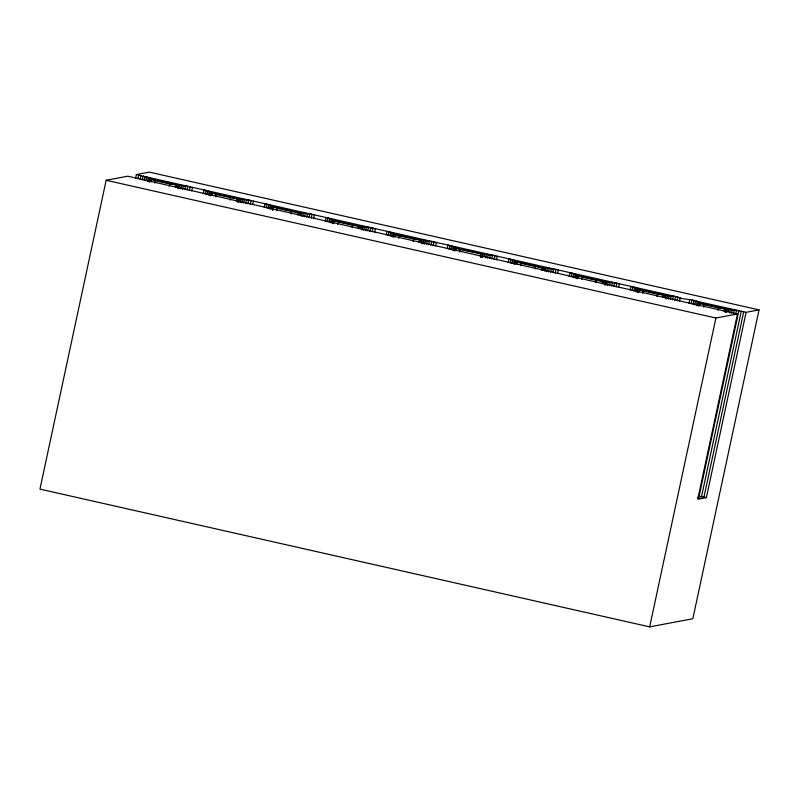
<?xml version="1.0" encoding="UTF-8"?>
<svg xmlns="http://www.w3.org/2000/svg" width="799" height="799" viewBox="0 0 799 799"><rect width="100%" height="100%" fill="white"/><g stroke="black" fill="none" stroke-linecap="round" stroke-linejoin="round"><path stroke-width="1.2" d="M759.05 309.882L746.106 312.329L706.376 497.637L697.747 499.265L737.467 313.957L127.74 176.199L106.157 180.264L39.95 489.118L649.677 626.875L692.843 618.736L759.05 309.882L149.323 172.125L136.369 174.572L135.59 178.227M137.947 178.766L138.736 175.111L136.369 174.572M140.215 179.316L140.994 175.66L138.736 175.111M142.342 179.855L143.131 176.199L140.994 175.66M144.299 180.374L145.088 176.719L143.131 176.199L677.882 297.018C680.199 300.124 702.351 298.367 699.924 305.618M146.057 180.864L146.836 177.208L145.088 176.719M147.575 181.323L148.364 177.668L146.836 177.208M148.834 181.743L149.623 178.087L148.364 177.668M149.812 182.112L150.602 178.457L149.623 178.087M150.751 181.203L151.271 178.766L150.602 178.457M150.901 181.753L151.271 178.766M151.171 181.633L151.64 179.016M154.836 183.081L155.366 180.644L151.43 179.316L175.82 184.819L190.102 186.806L189.313 190.462M169.208 186.327L169.728 183.89L175.82 184.819L175.291 187.256M175.87 187.216L176.399 184.779M176.759 187.246L177.278 184.809M177.668 188.564L178.447 184.899M179.106 188.724L179.885 185.068M180.784 188.963L181.573 185.308M182.681 189.253L183.46 185.598M184.759 189.613L185.538 185.957M186.986 190.012L187.765 186.357M191.72 190.951L192.499 187.296M203.316 193.628L204.105 189.972L212.614 192.789L211.875 195.525M205.273 194.147L206.062 190.492M207.031 194.646L207.81 190.991M208.549 195.106L209.328 191.44M209.807 195.515L210.596 191.86M210.786 195.885L211.565 192.229M211.725 194.976L212.244 192.539M215.81 196.864L216.329 194.427L212.404 193.088L236.794 198.601L251.076 200.589L250.287 204.244M230.182 200.11L230.701 197.673L236.794 198.601L236.264 201.038M236.844 200.988L237.373 198.552M237.463 202.237L238.252 198.581M238.641 202.337L239.42 198.681M240.08 202.507L240.859 198.841M241.757 202.736L242.536 199.081M243.655 203.036L244.434 199.38M245.732 203.385L246.511 199.73M247.96 203.795L248.739 200.14M252.694 204.724L253.473 201.068M264.289 207.4L265.068 203.745L273.588 206.561L272.849 209.298M266.247 207.93L267.036 204.264M268.005 208.419L268.784 204.764M269.523 208.879L270.302 205.223M270.781 209.298L271.56 205.633M272.02 208.439L272.539 206.002M272.439 209.967L273.218 206.312M272.809 210.217L273.588 206.561M276.784 210.636L277.303 208.199L273.378 206.861L297.767 212.374L312.049 214.362L311.26 218.017M291.146 213.882L291.675 211.445L297.767 212.374L297.238 214.811M297.817 214.771L298.347 212.324M298.706 214.791L299.226 212.354M299.875 214.891L300.394 212.454M301.053 216.279L301.832 212.624M302.731 216.509L303.51 212.854M304.629 216.809L305.408 213.153M306.706 217.158L307.485 213.503M308.933 217.568L309.712 213.912M313.667 218.507L314.446 214.851M325.263 221.183L326.042 217.528L334.561 220.344L333.822 223.081M327.22 221.703L328.009 218.047M328.978 222.192L329.757 218.536M330.496 222.651L331.275 218.996M331.755 223.071L332.534 219.415M332.734 223.44L333.513 219.775M333.413 223.75L334.192 220.095M337.757 224.409L338.277 221.972L334.352 220.634L358.741 226.147L373.023 228.134L372.234 231.79M352.119 227.655L352.649 225.218L358.741 226.147L358.212 228.584M358.791 228.544L359.32 226.107M359.67 228.574L360.199 226.127M360.848 228.664L361.368 226.227M362.017 230.052L362.806 226.397M363.705 230.292L364.484 226.626M365.602 230.581L366.381 226.926M367.68 230.941L368.459 227.286M369.897 231.34L370.686 227.685M374.641 232.279L375.42 228.624M386.237 234.956L387.016 231.301L395.535 234.117L394.796 236.854M388.194 235.475L388.973 231.82M389.952 235.975L390.731 232.309M391.47 236.434L392.249 232.769M392.728 236.844L393.507 233.188M393.707 237.213L394.486 233.558M394.646 236.304L395.165 233.867M395.016 236.554L395.535 234.117M398.731 238.192L399.25 235.745L395.315 234.417L419.705 239.92L433.987 241.907L433.208 245.573M413.093 241.438L413.622 238.991L419.705 239.92L419.185 242.367M419.765 242.317L420.284 239.88M420.644 242.347L421.173 239.91M421.552 243.665L422.341 240.01M422.991 243.835L423.78 240.169M424.678 244.065L425.458 240.409M426.576 244.364L427.355 240.699M428.654 244.714L429.433 241.058M430.871 245.123L431.66 241.458M435.605 246.052L436.394 242.397M447.21 248.729L447.989 245.073L456.139 247.64L456.039 250.516M449.168 249.248L449.947 245.593M450.916 249.747L451.705 246.092M452.444 250.207L453.223 246.551M453.702 250.626L454.481 246.961M454.681 250.986L455.46 247.33M455.62 250.077L456.139 247.64M455.77 250.626L456.559 248.08M455.989 250.327L456.509 247.89M459.705 251.965L460.224 249.528L456.289 248.189L480.678 253.702L494.961 255.69L494.182 259.345M480.159 256.139L480.678 253.702L460.224 249.528M480.479 257.318L481.258 253.653M481.358 257.338L482.147 253.683M482.526 257.438L483.315 253.782M484.224 256.389L484.753 253.952M485.652 257.837L486.431 254.182M487.54 258.137L488.329 254.482M489.627 258.486L490.406 254.831M491.844 258.896L492.633 255.241M496.579 259.835L497.368 256.169M508.184 262.511L508.963 258.846L517.482 261.663L516.743 264.399M510.142 263.031L510.921 259.375M511.889 263.52L512.678 259.865M513.417 263.98L514.196 260.324M514.676 264.399L515.455 260.744M515.914 263.54L516.434 261.103M516.593 263.86L517.113 261.413M517.013 264.289L517.482 261.663M520.678 265.737L521.198 263.3L517.263 261.962L541.652 267.475L555.934 269.463L555.155 273.118M535.04 268.983L535.56 266.546L541.652 267.475L541.133 269.912M541.712 269.872L542.231 267.435M542.591 269.892L543.12 267.455M543.759 269.992L544.289 267.555M544.938 271.38L545.727 267.725M546.626 271.62L547.405 267.955M548.514 271.91L549.303 268.254M550.591 272.269L551.38 268.604M552.818 272.669L553.607 269.013M557.552 273.608L558.341 269.952M569.158 276.284L569.937 272.629L578.456 275.445L577.717 278.182M571.115 276.804L571.894 273.148M572.863 277.293L573.652 273.638M574.381 277.752L575.17 274.097M575.65 278.172L576.429 274.516M576.618 278.541L577.407 274.886M577.297 278.851L578.086 275.196M577.927 277.882L578.456 275.445M581.652 279.51L582.171 277.073L578.236 275.745L602.626 281.248L616.908 283.236L616.129 286.901M596.014 282.756L596.533 280.319L602.626 281.248L602.106 283.685M602.686 283.645L603.205 281.208M603.565 283.675L604.084 281.238M604.473 284.993L605.262 281.328M605.912 285.153L606.701 281.498M607.59 285.393L608.379 281.737M609.487 285.692L610.276 282.027M611.565 286.042L612.354 282.387M613.792 286.442L614.581 282.786M618.526 287.38L619.315 283.725M630.121 290.057L630.91 286.402L639.43 289.218L638.691 291.955M632.089 290.576L632.868 286.921M633.837 291.076L634.626 287.42M635.355 291.535L636.144 287.87M636.613 291.945L637.402 288.289M637.592 292.314L638.381 288.659M638.271 292.624L639.06 288.968M638.95 291.845L639.43 289.218M642.626 293.293L643.145 290.856L639.21 289.518L663.599 295.031L677.882 297.018L677.103 300.674M656.988 296.539L657.507 294.102L663.599 295.031L663.08 297.468M663.659 297.418L664.179 294.981M664.538 297.448L665.058 295.011M665.447 298.766L666.236 295.111M666.885 298.936L667.674 295.28M668.563 299.166L669.352 295.51M670.461 299.465L671.25 295.81M672.538 299.815L673.327 296.159M674.765 300.224L675.554 296.569M679.5 301.153L680.289 297.498M688.968 303.3L689.757 299.635M691.095 303.83L691.884 300.174L746.106 312.329M693.053 304.359L693.842 300.694M694.81 304.848L695.599 301.193M696.329 305.308L697.118 301.652M697.587 305.727L698.376 302.062M698.566 306.087L699.355 302.431M699.505 305.178L700.034 302.741M699.664 305.727L700.453 303.181M699.874 305.428L700.403 302.991M703.589 307.066L704.119 304.629L700.184 303.29L724.573 308.804L738.855 310.791L699.125 496.099L706.376 497.637M649.677 626.875L715.894 318.022L737.467 313.957M717.961 310.312L718.481 307.875L724.573 308.804L724.054 311.24M724.633 311.201L725.152 308.754M725.252 312.439L726.031 308.784M726.421 312.539L727.2 308.883M728.119 311.49L728.638 309.053M729.537 312.938L730.326 309.283M731.435 313.238L732.224 309.583M733.512 313.598L734.301 309.932M735.739 313.997L736.518 310.342M701.532 496.588L741.262 311.28M703.959 497.098L743.689 311.79M155.366 180.644L169.728 183.89M216.329 194.427L230.701 197.673M277.303 208.199L291.675 211.445M338.277 221.972L352.649 225.218M399.25 235.745L413.622 238.991M521.198 263.3L535.56 266.546M582.171 277.073L596.533 280.319M643.145 290.856L657.507 294.102M704.119 304.629L718.481 307.875M106.157 180.264L715.894 318.022M697.397 497.397L702.061 498.446"/></g></svg>
